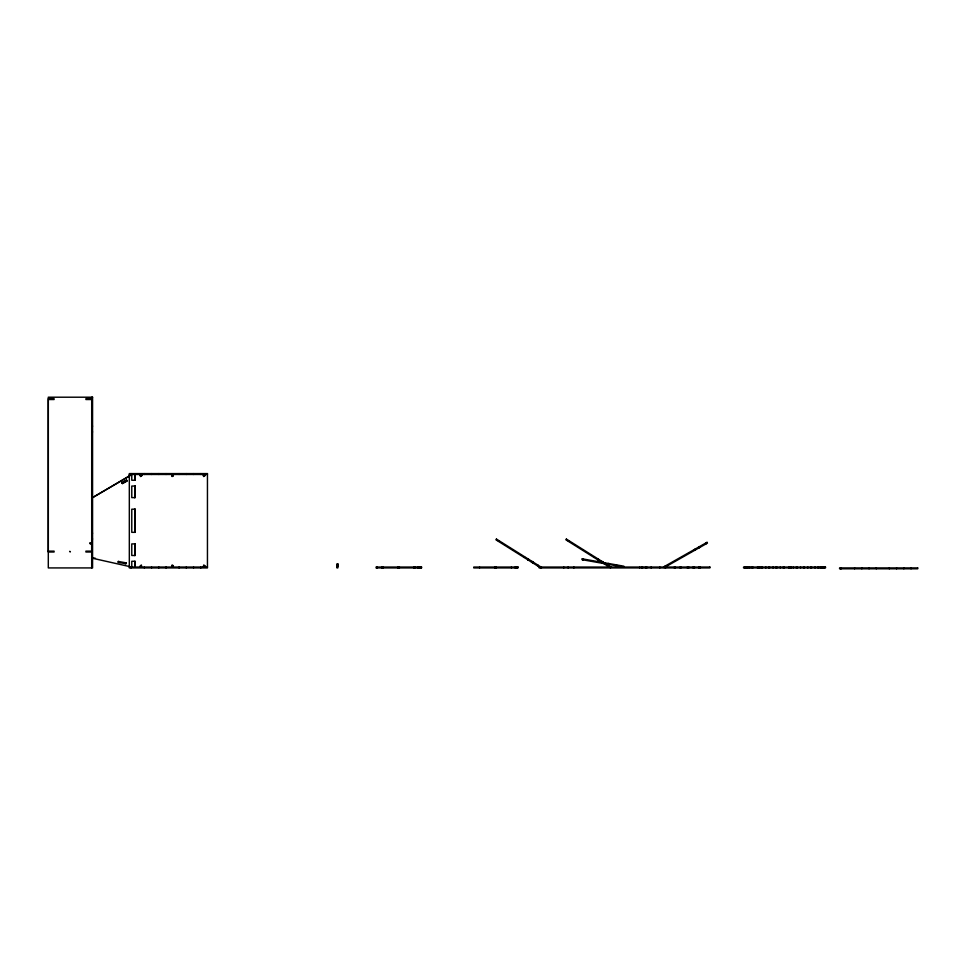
<?xml version="1.0" encoding="UTF-8"?>
<svg xmlns="http://www.w3.org/2000/svg" width="966" height="966" viewBox="0 0 966 966"><rect width="100%" height="100%" fill="white"/><g stroke="black" fill="none" stroke-linecap="round" stroke-linejoin="round"><path stroke-width="1.45" d="M125.254 563.601L125.399 562.743M582.848 559.821L583.005 558.964M583.005 559.845L583.15 559M583.343 559.906L583.5 559.06M608.447 564.361L608.592 563.504M608.544 564.373L608.701 563.516M609.039 564.458L609.196 563.613M609.148 564.482L609.305 563.625M615.68 565.641L615.837 564.784M615.825 565.665L615.97 564.808M616.284 565.75L616.429 564.893M616.417 565.774L616.574 564.917M498.42 541.346L498.879 540.622M524.103 557.467L524.562 556.73M527.75 559.749L528.209 559.012M528.088 559.954L528.547 559.217M531.493 562.103L531.964 561.367M532.169 562.526L532.628 561.789M532.495 562.731L532.966 561.995M537.627 565.943L538.086 565.207M568.358 541.346L568.817 540.622M593.957 557.418L594.428 556.682M597.688 559.749L598.147 559.012M598.014 559.954L598.485 559.217M601.359 562.055L601.818 561.318M602.108 562.526L602.567 561.789M602.434 562.731L602.893 561.995M607.566 565.943L608.025 565.207M129.71 475.96L92.567 497.611L131.774 474.463L131.774 480.247L135.18 480.247L135.18 474.463M121.897 482.626L122.694 483.435L121.897 482.626L126.788 480.114L122.006 482.831L122.428 483.58L126.848 481.08L126.425 480.319M122.235 483.435L127.114 480.923M48.3 398.656L54.084 398.656L54.084 399.526L48.3 399.526L48.3 552.009L54.084 552.009L54.084 551.139L48.3 551.139M91.698 398.656L85.914 398.656L85.914 399.526L91.698 399.526M91.698 426.139L92.567 426.139M91.698 431.935L92.567 431.935M129.323 474.463L207.449 474.463M140.577 475.043L140.577 475.972M141.447 475.043L141.447 475.972M172.141 475.043L172.141 475.972M173.011 475.043L173.011 475.972M203.681 475.043L203.681 475.972M204.55 475.043L204.55 475.972M140.203 475.332L140.577 474.463M141.821 475.332L141.447 474.463M171.767 475.332L172.141 474.463M173.385 475.332L173.011 474.463M203.307 475.332L203.681 474.463M204.925 475.332L204.55 474.463M140.203 475.683L140.577 476.552L141.821 475.683M171.767 475.683L172.141 476.552L173.385 475.683M203.307 475.683L203.681 476.552L204.925 475.683M91.698 533.208L92.567 533.208M91.698 538.992L92.567 538.992M91.698 542.94L89.621 542.94L90.49 544.184L91.698 543.81L91.698 551.139L85.914 551.139L85.914 552.009L91.698 552.009M93.038 558.372L131.774 567.054L131.774 561.27L135.18 561.27L135.18 567.054M118.637 561.415L118.009 562.321L125.846 563.709M118.637 562.429L118.178 561.415L126.003 562.852M126.027 562.719L126.027 563.733M336.953 564.687L337.822 564.687M336.953 565.062L337.822 565.062M336.953 565.267L337.822 565.267M172.141 565.557L172.141 566.474M173.011 565.557L173.011 566.474M204.55 565.557L204.55 566.474M171.767 565.847L172.141 564.977L173.385 565.847M204.925 565.847L203.681 564.977L203.681 566.474M336.953 565.895L337.822 565.895M171.767 566.185L172.141 567.054M173.385 566.185L173.011 567.054M203.307 566.185L203.681 567.054M204.925 566.185L204.55 567.054M336.953 566.764L337.822 566.764M129.323 567.054L207.449 567.054M92.422 557.78L95.465 558.324M705.76 543.049L706.182 543.81M699.13 546.816L699.553 547.565M698.768 547.022L699.191 547.77M694.711 549.316L695.134 550.077M694.349 549.521L694.771 550.282M664.91 566.197L665.345 566.957M122.368 482.626L122.791 483.374M126.317 480.114L126.655 480.923M911.047 567.923L911.047 568.793M903.814 567.923L903.814 568.793M896.581 567.923L896.581 568.793M889.348 567.923L889.348 568.793M876.307 567.923L876.307 568.793M869.074 567.923L869.074 568.793M861.829 567.923L861.829 568.793M854.596 567.923L854.596 568.793M841.314 567.923L841.314 568.793M840.444 567.923L840.444 568.793M824.674 567.054L824.674 567.923M822.972 567.054L822.972 567.923M822.597 567.054L822.597 567.923M822.151 567.054L822.151 567.923M821.776 567.054L821.728 567.923M821.354 567.054L821.354 567.923M820.907 567.054L820.907 567.923M820.532 567.054L820.532 567.923M818.842 567.054L818.842 567.923M818.021 567.054L818.021 567.923M815.026 567.054L815.026 567.923M811.597 567.054L811.597 567.923M810.788 567.054L810.788 567.923M807.793 567.054L807.793 567.923M804.364 567.054L804.364 567.923M803.543 567.054L803.543 567.923M800.56 567.054L800.56 567.923M797.131 567.054L797.131 567.923M796.31 567.054L796.31 567.923M793.327 567.054L793.327 567.923M791.432 567.054L791.432 567.923M791.057 567.054L791.057 567.923M790.611 567.054L790.611 567.923M790.236 567.054L790.236 567.923M790.188 567.054L790.188 567.923M789.814 567.054L789.814 567.923M789.367 567.054L789.367 567.923M788.993 567.054L788.993 567.923M784.09 567.054L784.09 567.923M783.269 567.054L783.269 567.923M780.287 567.054L780.287 567.923M776.857 567.054L776.857 567.923M776.036 567.054L776.036 567.923M773.054 567.054L773.054 567.923M769.624 567.054L769.624 567.923M768.803 567.054L768.803 567.923M765.821 567.054L765.821 567.923M762.391 567.054L762.391 567.923M761.57 567.054L761.57 567.923M759.88 567.054L759.88 567.923M759.493 567.054L759.493 567.923M759.059 567.054L759.059 567.923M758.25 567.054L758.25 567.923M757.815 567.054L757.815 567.923M757.429 567.054L757.429 567.923M752.84 567.054L752.84 567.923M752.019 567.054L752.019 567.923M749.821 567.054L749.821 567.923M749 567.054L749 567.923M747.37 567.054L747.37 567.923M746.549 567.054L746.549 567.923M745.293 567.054L745.293 567.923M744.424 567.054L744.424 567.923M700.338 567.054L700.338 567.923M699.77 567.054L699.77 567.923M698.744 567.054L698.744 567.923M694.554 567.054L694.554 567.923M693.974 567.054L693.974 567.923M693.105 567.054L693.105 567.923M688.77 567.054L688.77 567.923M687.321 567.054L687.321 567.923M680.958 567.054L680.958 567.923M680.088 567.054L680.088 567.923M675.162 567.054L675.162 567.923M674.304 567.054L674.304 567.923M665.622 567.054L665.622 567.923M659.826 567.054L659.826 567.923M651.156 567.054L651.156 567.923M646.809 567.054L646.809 567.923M645.36 567.054L645.36 567.923M642.704 567.054L642.704 567.923M641.472 567.054L641.472 567.923M639.601 567.054L639.601 567.923M573.889 567.054L573.889 567.923M568.105 567.054L568.105 567.923M563.77 567.054L563.77 567.923M541.491 567.054L541.491 567.923M540.622 567.054L540.622 567.923M517.196 567.054L517.184 567.923M516.617 567.054L516.617 567.923M515.977 567.054L515.977 567.923M515.107 567.054L515.107 567.923M511.4 567.054L511.4 567.923M496.307 567.054L496.307 567.923M495.92 567.054L495.92 567.923M495.051 567.054L495.051 567.923M494.677 567.054L494.677 567.923M479.571 567.054L479.571 567.923M421.224 567.054L421.224 567.923M420.705 567.054L420.705 567.923M420.355 567.054L420.355 567.923M420.125 567.054L420.125 567.923M419.775 567.054L419.775 567.923M419.486 567.054L419.486 567.923M419.147 567.054L419.147 567.923M418.906 567.054L418.906 567.923M418.628 567.054L418.628 567.923M418.266 567.054L418.278 567.923M417.397 567.054L417.397 567.923M414.921 567.054L414.921 567.923M414.571 567.054L414.571 567.923M413.702 567.054L413.702 567.923M399.465 567.054L399.465 567.923M399.091 567.054L399.091 567.923M398.221 567.054L398.221 567.923M397.847 567.054L397.847 567.923M383.091 567.054L383.091 567.923M382.741 567.054L382.741 567.923M381.872 567.054L381.872 567.923M377.308 567.054L377.308 567.923M376.957 567.054L376.957 567.923M200.783 473.594L200.783 474.463M200.783 567.054L200.783 567.923M193.55 473.594L193.55 474.463M193.55 567.054L193.55 567.923M186.317 473.594L186.317 474.463M186.317 567.054L186.317 567.923M179.084 473.594L179.084 474.463M179.084 567.054L179.084 567.923M166.043 473.594L166.043 474.463M166.043 567.054L166.043 567.923M158.81 473.594L158.81 474.463M158.81 567.054L158.81 567.923M151.577 473.594L151.577 474.463M151.577 567.054L151.577 567.923M144.345 473.594L144.345 474.463M144.345 567.054L144.345 567.923M141.447 567.054L141.447 564.977L140.203 565.847L140.577 567.054M131.05 473.594L131.05 474.837M131.05 567.054L131.05 567.923M91.698 397.207L91.698 567.923M69.637 551.477L70.361 551.671L69.637 551.477M582.208 558.831L582.051 559.676L623.698 567.054L623.843 566.197L582.208 558.831M496.427 539.076L495.969 539.813L540.574 567.791L541.032 567.054L496.427 539.076M566.366 539.076L565.907 539.813L610.5 567.791L610.971 567.054L566.366 539.076M707.015 542.337L663.727 566.873L664.161 567.634L707.438 543.097L707.015 542.337M92.567 397.207L48.3 397.207L48.3 567.923L92.567 567.923L92.567 397.207M207.449 473.594L129.323 473.594L129.323 567.923L207.449 567.923L207.449 473.594M135.18 486.043L131.774 486.043L131.774 497.611L135.18 497.611L135.18 486.043M135.18 509.191L131.774 509.191L131.774 532.338L135.18 532.338L135.18 509.191M135.18 543.906L131.774 543.906L131.774 555.486L135.18 555.486L135.18 543.906M337.822 563.818L336.953 563.818L336.953 567.923L337.822 567.923L337.822 563.818M421.574 567.054L376.076 567.054L376.076 567.923L421.574 567.923L421.574 567.054M518.066 567.054L473.787 567.054L473.787 567.923L518.066 567.923L518.066 567.054M709.889 567.054L539.173 567.054L539.173 567.923L709.889 567.923L709.889 567.054M825.495 567.054L743.566 567.054L743.566 567.923L825.495 567.923L825.495 567.054M917.7 567.923L839.575 567.923L839.575 568.793L917.7 568.793L917.7 567.923M758.684 567.923L758.684 567.054L758.636 567.923M134.793 480.247L134.793 474.463L134.721 480.247M134.793 497.611L134.793 486.043L134.721 497.611M134.793 532.338L134.793 509.191L134.721 532.338M134.793 555.486L134.793 543.906L134.721 555.486M134.793 567.054L134.793 561.27L134.721 567.054"/></g></svg>
